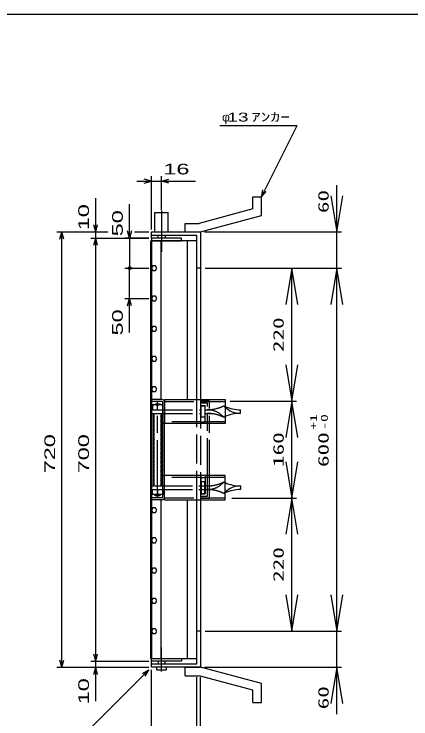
# Model space of a CAD drawing. Units: millimetres, scale not verified. Extents: x -1456 to 1389, y -1026 to 839.
# Drawn here: x -189 to 467, y -327 to 839 of the extents above; entities that cross this region are included whole.
import ezdxf
from ezdxf.enums import TextEntityAlignment as Align

# ---------------------------------------------------------------- set-up
doc = ezdxf.new("R2010")
doc.units = ezdxf.units.MM
doc.header["$LTSCALE"] = 8
for name, pattern in [('CHAIN', [18.5, 12, -1.5, 3.5, -1.5]), ('CHAIN_DOUBLE_DASH', [23.5, 12, -1.5, 3.5, -1.5, 3.5, -1.5]), ('DASHED', [7.5, 6, -1.5]), ('LONG_DASHED_DOTTED', [15.25, 12, -1.5, 0.25, -1.5])]:
    doc.linetypes.add(name, pattern=pattern)
for name, color, linetype, lineweight in [('0_2', 150, 'Continuous', 25), ('16', 3, 'Continuous', 25), ('17', 2, 'Continuous', 25), ('19', 6, 'Continuous', 25), ('22', 4, 'Continuous', 25)]:
    doc.layers.add(name, color=color, linetype=linetype, lineweight=lineweight)
doc.styles.add('ベクトル', font='')
doc.styles.add('ＭＳ ゴシック', font='')
doc.styles.get('ベクトル').set_extended_font_data('ベクトル')
doc.styles.get('ＭＳ ゴシック').set_extended_font_data('MS Gothic')

# ---------------------------------------------------------------- blocks, each defined once
blk = doc.blocks.new('open_arrow')
at = {"color": 0, "linetype": 'Continuous', "lineweight": -2}
blk.add_lwpolyline([(7.5, 1.25), (0, 0), (7.5, -1.25)], dxfattribs=at)

msp = doc.modelspace()

# ---------------------------------------------------------------- hatches: boundary and pattern name
at = {"layer": '17', "lineweight": 13}
h = msp.add_hatch(dxfattribs=at)
h.set_pattern_fill('USER', style=0, pattern_type=2)
h.set_pattern_definition([(135, (-117.342, 460.866), (-1.06066, -1.06066), [])])
h.paths.add_polyline_path([(41.577, 58.5), (41.577, 178.5), (43.577, 178.5), (43.577, 58.5)])
h = msp.add_hatch(dxfattribs=at)
h.set_pattern_fill('USER', style=0, pattern_type=2)
h.set_pattern_definition([(135, (-110.342, 460.866), (-1.06066, -1.06066), [])])
h.paths.add_polyline_path([(53.577, 58.5), (53.577, 178.5), (55.577, 178.5), (55.577, 58.5)])

# ---------------------------------------------------------------- linework, layer by layer
at = {"layer": '0_2'}
msp.add_line((-1379.2, 838.8), (1388.8, 838.8), dxfattribs=at)
at = {"layer": '16'}
for p, q in [((88.277, 468.5), (38.277, 468.5)), ((38.277, 468.5), (38.277, 464)), ((88.277, 464), (88.277, 468.5)), ((37.577, -227), (37.577, 464)), ((37.577, 464), (38.277, 464)), ((38.277, 464), (88.277, 464)), ((38.277, 464), (38.277, -227)), ((113.277, 464), (38.277, 464)), ((53.777, 464), (53.777, 201.5)), ((97.777, 201.5), (97.777, 464)), ((113.277, 201.5), (113.277, 464)), ((40.497, 422.379), (38.277, 418.465)), ((44.997, 422.415), (40.497, 422.379)), ((47.277, 418.5), (44.997, 422.415)), ((38.277, 418.465), (40.558, 414.585)), ((40.558, 414.585), (45.058, 414.621)), ((45.058, 414.621), (47.277, 418.535)), ((40.497, 372.379), (38.277, 368.465)), ((38.277, 368.465), (40.558, 364.585)), ((44.997, 372.415), (40.497, 372.379)), ((40.558, 364.585), (45.058, 364.621)), ((47.277, 368.5), (44.997, 372.415)), ((45.058, 364.621), (47.277, 368.535)), ((40.497, 322.379), (38.277, 318.465)), ((38.277, 318.465), (40.558, 314.585)), ((44.997, 322.415), (40.497, 322.379)), ((47.277, 318.5), (44.997, 322.415)), ((45.058, 314.621), (47.277, 318.535)), ((40.558, 314.585), (45.058, 314.621)), ((40.497, 272.379), (38.277, 268.465)), ((38.277, 268.465), (40.558, 264.585)), ((44.997, 272.415), (40.497, 272.379)), ((47.277, 268.5), (44.997, 272.415)), ((45.058, 264.621), (47.277, 268.535)), ((40.558, 264.585), (45.058, 264.621)), ((40.497, 222.379), (38.277, 218.465)), ((44.997, 222.415), (40.497, 222.379)), ((47.277, 218.5), (44.997, 222.415)), ((38.277, 218.465), (40.558, 214.585)), ((40.558, 214.585), (45.058, 214.621)), ((45.058, 214.621), (47.277, 218.535)), ((53.777, 35.5), (53.777, -227)), ((97.777, -227), (97.777, 35.5)), ((113.277, -227), (113.277, 35.5)), ((40.497, 22.379), (38.277, 18.465)), ((38.277, 18.465), (40.558, 14.585)), ((44.997, 22.415), (40.497, 22.379)), ((40.558, 14.585), (45.058, 14.621)), ((47.277, 18.5), (44.997, 22.415)), ((45.058, 14.621), (47.277, 18.535)), ((40.497, -27.621), (38.277, -31.535)), ((38.277, -31.535), (40.558, -35.415)), ((44.997, -27.585), (40.497, -27.621)), ((47.277, -31.5), (44.997, -27.585)), ((45.058, -35.379), (47.277, -31.465)), ((40.558, -35.415), (45.058, -35.379)), ((40.497, -77.621), (38.277, -81.535)), ((38.277, -81.535), (40.558, -85.415)), ((44.997, -77.585), (40.497, -77.621)), ((47.277, -81.5), (44.997, -77.585)), ((45.058, -85.379), (47.277, -81.465)), ((40.558, -85.415), (45.058, -85.379)), ((40.497, -127.621), (38.277, -131.535)), ((44.997, -127.585), (40.497, -127.621)), ((47.277, -131.5), (44.997, -127.585)), ((38.277, -131.535), (40.558, -135.415)), ((40.558, -135.415), (45.058, -135.379)), ((45.058, -135.379), (47.277, -131.465)), ((40.497, -177.621), (38.277, -181.535)), ((38.277, -181.535), (40.558, -185.415)), ((44.997, -177.585), (40.497, -177.621)), ((40.558, -185.415), (45.058, -185.379)), ((47.277, -181.5), (44.997, -177.585)), ((45.058, -185.379), (47.277, -181.465)), ((38.277, -227), (37.577, -227)), ((38.277, -227), (88.277, -227)), ((38.277, -231.5), (38.277, -227)), ((38.277, -227), (113.277, -227)), ((88.277, -231.5), (38.277, -231.5)), ((88.277, -227), (88.277, -231.5))]:
    msp.add_line(p, q, dxfattribs=at)
at = {"layer": '17', "color": 3}
for p, q in [((55.477, 201.5), (38.277, 201.5)), ((38.277, 198.3), (38.277, 201.5)), ((55.477, 198.3), (38.277, 198.3)), ((60.277, 201.5), (60.277, 161.5)), ((60.277, 201.5), (160.277, 201.5)), ((160.277, 201.5), (160.277, 161.5)), ((57.077, 40.3), (57.077, 196.7)), ((60.277, 40.3), (60.277, 196.7)), ((120.277, 191.5), (127.277, 191.5)), ((120.277, 161.5), (120.277, 191.5)), ((127.277, 161.5), (127.277, 191.5)), ((120.277, 164.7), (127.277, 164.7)), ((60.277, 161.5), (57.077, 161.5)), ((160.277, 161.5), (60.277, 161.5)), ((57.077, 75.5), (60.277, 75.5)), ((60.277, 35.5), (60.277, 75.5)), ((160.277, 75.5), (60.277, 75.5)), ((120.277, 75.5), (120.277, 45.5)), ((120.277, 72.3), (127.277, 72.3)), ((127.277, 75.5), (127.277, 45.5)), ((160.277, 35.5), (160.277, 75.5)), ((55.477, 38.7), (38.277, 38.7)), ((38.277, 38.7), (38.277, 35.5)), ((55.477, 35.5), (38.277, 35.5)), ((60.277, 35.5), (160.277, 35.5)), ((120.277, 45.5), (127.277, 45.5))]:
    msp.add_line(p, q, dxfattribs=at)
at = {"layer": '17', "color": 3, "linetype": 'DASHED'}
for p, q in [((60.277, 198.3), (160.277, 198.3)), ((120.277, 164.7), (60.277, 164.7)), ((160.277, 164.7), (127.277, 164.7)), ((120.277, 72.3), (60.277, 72.3)), ((160.277, 72.3), (127.277, 72.3)), ((60.277, 38.7), (160.277, 38.7))]:
    msp.add_line(p, q, dxfattribs=at)
at = {"layer": '17', "color": 171, "linetype": 'DASHED'}
for p, q in [((113.277, 35.5), (113.277, 201.5)), ((119.277, 201.5), (119.277, 35.5))]:
    msp.add_line(p, q, dxfattribs=at)
at = {"layer": '17'}
for p, q in [((57.077, 192.5), (40.077, 192.5)), ((40.077, 192.5), (40.077, 184.5)), ((43.577, 193), (45.077, 194.5)), ((43.577, 192.5), (43.577, 193)), ((43.577, 193), (53.577, 193)), ((44.389, 192.5), (44.389, 193.812)), ((45.077, 194.5), (52.077, 194.5)), ((48.577, 184.5), (48.577, 191.605)), ((53.577, 193), (52.077, 194.5)), ((52.765, 192.5), (52.765, 193.812)), ((53.577, 192.5), (53.577, 193)), ((57.077, 184.5), (57.077, 192.5)), ((120.777, 172), (120.777, 191)), ((120.777, 191), (126.777, 191)), ((126.777, 191), (126.777, 172)), ((38.577, 184.5), (38.577, 178.5)), ((38.577, 184.5), (57.077, 184.5)), ((38.577, 178.5), (57.077, 178.5)), ((40.077, 184.5), (57.077, 184.5)), ((42.577, 58.5), (42.577, 178.5)), ((54.577, 178.5), (54.577, 58.5)), ((185.577, 178.56), (185.577, 184.5)), ((126.777, 172), (120.777, 172)), ((38.577, 52.5), (38.577, 58.5)), ((38.577, 58.5), (57.077, 58.5)), ((126.777, 65), (120.777, 65)), ((120.777, 65), (120.777, 46)), ((126.777, 46), (126.777, 65)), ((185.577, 58.44), (185.577, 52.5)), ((38.577, 52.5), (57.077, 52.5)), ((40.077, 44.5), (40.077, 52.5)), ((40.077, 52.5), (57.077, 52.5)), ((48.577, 52.5), (48.577, 45.395)), ((57.077, 52.5), (57.077, 44.5)), ((57.077, 44.5), (40.077, 44.5)), ((43.577, 44.5), (43.577, 44)), ((43.577, 44), (53.577, 44)), ((43.577, 44), (45.077, 42.5)), ((44.389, 44.5), (44.389, 43.188)), ((45.077, 42.5), (52.077, 42.5)), ((53.577, 44), (52.077, 42.5)), ((52.765, 44.5), (52.765, 43.188)), ((53.577, 44.5), (53.577, 44)), ((120.777, 46), (126.777, 46))]:
    msp.add_line(p, q, dxfattribs=at)
at = {"layer": '17', "color": 33, "linetype": 'CHAIN'}
msp.add_line((48.577, 38.346), (48.577, 197.753), dxfattribs=at)
at = {"layer": '17', "color": 7}
for p, q in [((41.577, 58.5), (41.577, 178.5)), ((55.577, 178.5), (55.577, 58.5))]:
    msp.add_line(p, q, dxfattribs=at)
at = {"layer": '17', "linetype": 'DASHED'}
for p, q in [((58.162, 184.5), (120.777, 184.5)), ((58.162, 178.5), (120.777, 178.5)), ((126.777, 184.5), (140.577, 184.5)), ((126.777, 178.5), (140.577, 178.5)), ((58.162, 58.5), (120.777, 58.5)), ((116.777, 58.5), (130.577, 58.5)), ((58.162, 52.5), (120.777, 52.5)), ((116.777, 52.5), (130.577, 52.5))]:
    msp.add_line(p, q, dxfattribs=at)
at = {"layer": '17', "color": 3}
for centre, radius, start, end in [((55.477, 196.7), 4.8, 0, 90), ((55.477, 196.7), 1.6, 0, 90), ((55.477, 40.3), 4.8, 270, 0), ((55.477, 40.3), 1.6, 270, 0)]:
    msp.add_arc(centre, radius, start, end, dxfattribs=at)
at = {"layer": '17'}
for centre, radius, start, end in [((44.327, 182.055), 10.453, 66.00934, 113.99066), ((52.827, 182.055), 10.453, 66.00934, 113.99066), ((185.577, 245.923), 61.423, 245.67592, 270), ((185.577, 215), 36.5, 226.11997, 270), ((185.577, 117.077), 61.423, 90, 114.32408), ((185.577, 119.923), 61.423, 245.67592, 270), ((185.577, 22), 36.5, 90, 133.88003), ((185.577, -8.923), 61.423, 90, 114.32408), ((44.327, 54.945), 10.453, 246.00934, 293.99066), ((52.827, 54.945), 10.453, 246.00934, 293.99066)]:
    msp.add_arc(centre, radius, start, end, dxfattribs=at)
at = {"layer": '17', "linetype": 'DASHED'}
for centre, radius, start, end in [((130.577, 245.923), 61.423, 270, 285.77645), ((130.577, 245.923), 61.423, 285.77645, 296.59714), ((185.577, 215), 36.5, 221.11209, 226.11997), ((185.577, 245.923), 61.423, 243.40286, 245.67592), ((130.577, 148), 36.5, 62.77189, 90), ((130.577, 117.077), 61.423, 74.22355, 90), ((130.577, 148), 36.5, 41.11209, 62.77189), ((130.577, 117.077), 61.423, 63.40286, 74.22355), ((185.577, 117.077), 61.423, 114.32408, 116.59714), ((130.577, 119.923), 61.423, 270, 285.77645), ((130.577, 89), 36.5, 297.22811, 318.88791), ((130.577, 119.923), 61.423, 285.77645, 296.59714), ((185.577, 119.923), 61.423, 243.40286, 245.67592), ((130.577, 89), 36.5, 270, 297.22811), ((130.577, -8.923), 61.423, 74.22355, 90), ((130.577, -8.923), 61.423, 63.40286, 74.22355), ((185.577, 22), 36.5, 133.88003, 138.88791), ((185.577, -8.923), 61.423, 114.32408, 116.59714)]:
    msp.add_arc(centre, radius, start, end, dxfattribs=at)
at = {"layer": '19'}
for p, q in [((206.277, 536.5), (220.277, 536.5)), ((206.277, 516.5), (206.277, 536.5)), ((220.277, 505.5), (220.277, 536.5)), ((206.277, 516.5), (117.277, 492.5)), ((44.277, 478.5), (44.277, 510.5)), ((44.277, 510.5), (66.277, 510.5)), ((66.277, 478.5), (66.277, 510.5)), ((119.277, 478.5), (220.277, 505.5)), ((94.277, 492.5), (117.277, 492.5)), ((94.277, 478.5), (94.277, 492.5)), ((38.277, 468.5), (38.277, 478.5)), ((38.277, 478.5), (118.277, 478.5)), ((94.277, 478.5), (119.277, 478.5)), ((118.277, 478.5), (119.277, 477.5)), ((113.277, 472.5), (38.277, 472.5)), ((49.277, 468.5), (49.277, 472.5)), ((61.277, 472.5), (61.277, 468.5)), ((113.277, 201.5), (113.277, 472.5)), ((119.277, 477.5), (119.277, 201.5)), ((119.277, 418.5), (113.277, 418.5)), ((113.277, -235.5), (113.277, 35.5)), ((119.277, 35.5), (119.277, -240.5)), ((119.277, -181.5), (113.277, -181.5)), ((38.277, -241.5), (38.277, -231.5)), ((49.277, -231.5), (49.277, -235.5)), ((61.277, -235.5), (61.277, -231.5)), ((38.277, -235.5), (113.277, -235.5)), ((118.277, -241.5), (38.277, -241.5)), ((47.277, -245.5), (47.277, -241.5)), ((63.277, -245.5), (63.277, -241.5)), ((94.277, -241.5), (119.277, -241.5)), ((94.277, -255.5), (94.277, -241.5)), ((119.277, -240.5), (118.277, -241.5)), ((220.277, -268.5), (119.277, -241.5)), ((47.277, -245.5), (63.277, -245.5)), ((94.277, -255.5), (117.277, -255.5)), ((206.277, -279.5), (117.277, -255.5)), ((206.277, -299.5), (206.277, -279.5)), ((220.277, -299.5), (220.277, -268.5)), ((206.277, -299.5), (220.277, -299.5))]:
    msp.add_line(p, q, dxfattribs=at)
at = {"layer": '19', "linetype": 'LONG_DASHED_DOTTED'}
for p, q in [((55.277, 513.5), (55.277, 445.5)), ((55.277, -248.5), (55.277, -208.5))]:
    msp.add_line(p, q, dxfattribs=at)
at = {"layer": '19', "linetype": 'CHAIN_DOUBLE_DASH'}
for p, q in [((134.277, 198.5), (119.277, 198.5)), ((134.277, 38.5), (134.277, 198.5)), ((131.077, 195.3), (119.277, 195.3)), ((131.077, 41.7), (131.077, 195.3)), ((119.277, 41.7), (131.077, 41.7)), ((119.277, 38.5), (134.277, 38.5))]:
    msp.add_line(p, q, dxfattribs=at)
at = {"layer": '22'}
for p, q in [((151.277, 654.5), (279.277, 654.5)), ((220.277, 536.5), (279.277, 654.5)), ((14.277, 562.5), (38.277, 562.5)), ((38.277, 562.5), (26.277, 565.7)), ((26.277, 559.3), (38.277, 562.5)), ((38.277, 482.5), (38.277, 570.5)), ((38.277, 562.5), (55.277, 562.5)), ((55.277, 514.504), (55.277, 570.5)), ((55.277, 562.5), (67.277, 565.7)), ((67.277, 559.3), (55.277, 562.5)), ((55.277, 562.5), (111.277, 562.5)), ((220.277, 536.5), (222.677, 548.18)), ((344.773, 418.5), (344.773, 556.082)), ((220.277, 536.5), (228.277, 545.3)), ((-53.723, 478.5), (-53.723, 534.5)), ((2.277, 468.5), (2.277, 524.5)), ((-53.723, 478.5), (-56.923, 490.5)), ((-53.723, 478.5), (-50.523, 490.5)), ((-117.723, 478.5), (-33.723, 478.5)), ((-112.923, 466.5), (-109.723, 478.5)), ((-106.523, 466.5), (-109.723, 478.5)), ((-109.723, -241.5), (-109.723, 478.5)), ((-61.723, 478.5), (-33.723, 478.5)), ((-53.723, 468.5), (-53.723, 478.5)), ((2.277, 468.5), (-0.923, 480.5)), ((5.477, 480.5), (2.277, 468.5)), ((10.277, 478.5), (34.277, 478.5)), ((10.277, 478.5), (34.277, 478.5)), ((126.277, 478.5), (352.773, 478.5)), ((-61.723, 468.5), (34.277, 468.5)), ((-56.923, 456.5), (-53.723, 468.5)), ((-50.523, 456.5), (-53.723, 468.5)), ((-53.723, -231.5), (-53.723, 468.5)), ((34.277, 468.5), (-5.723, 468.5)), ((2.277, 468.5), (2.277, 418.5)), ((-5.723, 418.5), (34.277, 418.5)), ((2.277, 368.5), (2.277, 418.5)), ((127.277, 418.5), (278.482, 418.5)), ((135.277, 418.5), (352.773, 418.5)), ((135.277, 418.5), (352.773, 418.5)), ((270.482, 198.5), (270.482, 418.5)), ((344.773, -181.5), (344.773, 418.5)), ((-5.723, 368.5), (34.277, 368.5)), ((-0.923, 356.5), (2.277, 368.5)), ((5.477, 356.5), (2.277, 368.5)), ((2.277, 312.5), (2.277, 368.5)), ((168.665, 198.5), (278.482, 198.5)), ((168.665, 198.5), (278.482, 198.5)), ((270.482, 38.5), (270.482, 198.5)), ((171.077, 38.5), (278.482, 38.5)), ((171.077, 38.5), (278.482, 38.5)), ((270.482, -181.5), (270.482, 38.5)), ((127.277, -181.5), (278.482, -181.5)), ((135.277, -181.5), (352.773, -181.5)), ((135.277, -181.5), (352.773, -181.5)), ((344.773, -319.082), (344.773, -181.5)), ((-53.723, -231.5), (-56.923, -219.5)), ((-53.723, -231.5), (-50.523, -219.5)), ((-109.723, -241.5), (-112.923, -229.5)), ((-109.723, -241.5), (-106.523, -229.5)), ((-61.723, -231.5), (34.277, -231.5)), ((-53.723, -241.5), (-53.723, -231.5)), ((-117.723, -241.5), (34.277, -241.5)), ((-61.723, -241.5), (34.277, -241.5)), ((-56.923, -253.5), (-53.723, -241.5)), ((-50.523, -253.5), (-53.723, -241.5)), ((-53.723, -297.5), (-53.723, -241.5)), ((126.277, -241.5), (352.773, -241.5)), ((-85.723, -365.5), (34.277, -245.5)), ((23.877, -251.9), (34.277, -245.5)), ((27.877, -255.9), (34.277, -245.5)), ((38.277, -373.5), (38.277, -245.5)), ((38.277, -429.5), (38.277, -245.5)), ((113.277, -373.5), (113.277, -257.7)), ((119.277, -429.5), (119.277, -257.7))]:
    msp.add_line(p, q, dxfattribs=at)
msp.add_circle((2.277, 418.5), 2.4, dxfattribs=at)

# ---------------------------------------------------------------- block references
at = {"layer": '22', "xscale": 8, "yscale": 8}
for p, rotation in [((344.773, 478.5), 90), ((270.482, 418.5), 270), ((344.773, 418.5), 270), ((270.482, 198.5), 90), ((270.482, 198.5), 270), ((270.482, 38.5), 90), ((270.482, 38.5), 270), ((270.482, -181.5), 90), ((344.773, -181.5), 90), ((344.773, -241.5), 270)]:
    msp.add_blockref('open_arrow', p, dxfattribs=dict(at, rotation=rotation))

# ---------------------------------------------------------------- texts
at = {"layer": '22', "color": 2, "style": 'ベクトル'}
for s, height, width, p in [('ｱﾝｶｰ', 14.66, 1.6, (203.277, 668.5)), (' 13 ', 14.66, 1.6, (155.277, 668.5)), (' 16 ', 17.6, 1.65, (47.277, 582.5))]:
    msp.add_text(s, height=height, dxfattribs=dict(at, width=width)).set_placement(p, align=Align.MIDDLE_LEFT)
msp.add_text('φ', height=14.66, dxfattribs=at).set_placement((155.277, 668.5), align=Align.MIDDLE_LEFT)
at = {"layer": '22', "style": 'ＭＳ ゴシック', "width": 1.6}
msp.add_text('60', height=17.6, rotation=90, dxfattribs=at).set_placement((336.773, 509.682), align=Align.BOTTOM_LEFT)
at = {"layer": '22', "color": 2, "style": 'ベクトル', "width": 1.65}
for s, p in [(' 10 ', (-73.723, 470.5)), (' 50 ', (-17.723, 460.5)), (' 50 ', (-17.723, 296.5)), (' 720 ', (-129.723, 68.5)), (' 700 ', (-73.723, 68.5)), (' 10 ', (-73.723, -313.5))]:
    msp.add_text(s, height=17.6, rotation=90, dxfattribs=at).set_placement(p, align=Align.MIDDLE_LEFT)
at = {"layer": '22', "style": 'ＭＳ ゴシック', "width": 1.6}
for s, p in [('220', (262.482, 308.5)), ('160', (262.482, 118.5)), ('600', (336.773, 118.5)), ('220', (262.482, -71.5))]:
    msp.add_text(s, height=17.6, rotation=90, dxfattribs=at).set_placement(p, align=Align.BOTTOM_CENTER)
at = {"layer": '22', "color": 2, "style": 'ＭＳ ゴシック', "width": 1.6}
for s, p in [('+1', (306.523, 164.338)), ('-0', (324.227, 164.338))]:
    msp.add_text(s, height=11.73, rotation=90, dxfattribs=at).set_placement(p, align=Align.MIDDLE_CENTER)
at = {"layer": '22', "style": 'ＭＳ ゴシック', "width": 1.6}
msp.add_text('60', height=17.6, rotation=90, dxfattribs=at).set_placement((336.773, -272.682), align=Align.BOTTOM_RIGHT)

doc.saveas('drawing.dxf')
